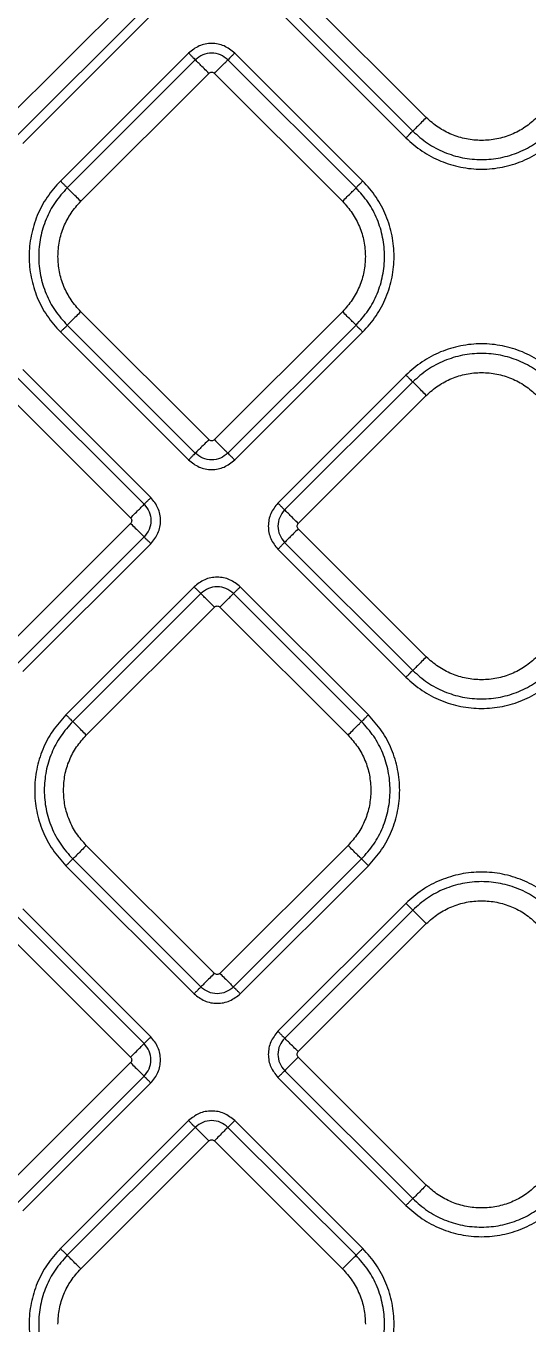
# Model space of a CAD drawing. Extents: x 939 to 1039, y 781 to 934.
# Drawn here: x 999.32 to 1001.9, y 848.15 to 854.83 of the extents above; entities that cross this region are included whole.
import ezdxf

# ---------------------------------------------------------------- set-up
doc = ezdxf.new("R2010")
doc.units = 0
doc.header["$MEASUREMENT"] = 0
doc.layers.add('1', color=4, linetype='Continuous')

# ---------------------------------------------------------------- blocks, each defined once
blk = doc.blocks.new('Envoy')
at = {"layer": '1', "color": 3, "linetype": 'Continuous', "lineweight": 25}
for p, q in [((61.2, 55.8131), (60.5412, 55.1542)), ((62.7211, 55.1827), (62.0623, 55.8416)), ((60.6109, 55.0845), (61.2698, 55.7433)), ((61.9577, 55.737), (62.6165, 55.0782)), ((61.9926, 55.7718), (62.6514, 55.113)), ((60.6458, 55.0496), (61.3046, 55.7085)), ((61.4982, 55.5149), (60.8394, 54.8561)), ((61.533, 55.4801), (60.8742, 54.8212)), ((62.3596, 54.8212), (61.7008, 55.4801)), ((62.3945, 54.8561), (61.7357, 55.5149)), ((60.9439, 54.7515), (61.6028, 55.4103)), ((61.631, 55.4103), (62.2899, 54.7515)), ((61.6028, 53.5245), (60.9439, 54.1834)), ((62.2899, 54.1834), (61.631, 53.5245)), ((60.8394, 54.0788), (61.4982, 53.42)), ((60.8742, 54.1136), (61.533, 53.4548)), ((61.7008, 53.4548), (62.3596, 54.1136)), ((61.7357, 53.42), (62.3945, 54.0788)), ((61.3046, 53.2265), (60.6458, 53.8853)), ((61.2698, 53.1916), (60.611, 53.8504)), ((62.6165, 53.8568), (61.9577, 53.1979)), ((62.6514, 53.8219), (61.9925, 53.1631)), ((60.5412, 53.7807), (61.2001, 53.1218)), ((62.0622, 53.0933), (62.7211, 53.7522)), ((61.2001, 53.0936), (60.5412, 52.4347)), ((62.7211, 52.4062), (62.0622, 53.0651)), ((60.611, 52.365), (61.2698, 53.0238)), ((61.9925, 52.9953), (62.6514, 52.3365)), ((60.6458, 52.3302), (61.3046, 52.989)), ((61.9577, 52.9605), (62.6165, 52.3016)), ((61.5267, 52.7669), (60.8679, 52.1081)), ((61.5616, 52.7321), (60.9027, 52.0733)), ((62.3881, 52.0733), (61.7293, 52.7321)), ((62.423, 52.1081), (61.7642, 52.7669)), ((60.9724, 52.0035), (61.6313, 52.6624)), ((61.6596, 52.6624), (62.3184, 52.0035)), ((61.6313, 50.7766), (60.9724, 51.4354)), ((62.3184, 51.4354), (61.6596, 50.7766)), ((60.8679, 51.3308), (61.5267, 50.672)), ((60.9027, 51.3657), (61.5616, 50.7068)), ((61.7293, 50.7068), (62.3881, 51.3657)), ((61.7642, 50.672), (62.423, 51.3308)), ((62.6165, 51.1373), (61.9577, 50.4785)), ((61.2698, 50.4151), (60.6109, 51.0739)), ((61.3046, 50.4499), (60.6458, 51.1088)), ((62.6514, 51.1024), (61.9926, 50.4436)), ((60.5412, 51.0042), (61.2, 50.3453)), ((62.0623, 50.3738), (62.7211, 51.0327)), ((62.7211, 49.6867), (62.0623, 50.3456)), ((61.2, 50.3171), (60.5412, 49.6582)), ((61.9926, 50.2758), (62.6514, 49.617)), ((60.6109, 49.5885), (61.2698, 50.2473)), ((60.6458, 49.5536), (61.3046, 50.2125)), ((61.9577, 50.241), (62.6165, 49.5822)), ((61.4982, 50.0189), (60.8394, 49.3601)), ((62.3945, 49.3601), (61.7357, 50.0189)), ((61.533, 49.9841), (60.8742, 49.3252)), ((62.3596, 49.3252), (61.7008, 49.9841)), ((60.9439, 49.2555), (61.6028, 49.9143)), ((61.631, 49.9143), (62.2899, 49.2555))]:
    blk.add_line(p, q, dxfattribs=at)
for points, knots in [([(61.6039, 60.1101), (61.7981, 60.0167), (62.1926, 59.8271), (62.773, 59.5035), (63.3487, 59.1494), (63.9133, 58.7656), (64.4647, 58.3551), (65.0015, 57.9194), (65.5216, 57.4605), (66.0235, 56.9803), (66.5055, 56.4804), (66.9663, 55.9622), (67.4045, 55.4269), (67.818, 54.8761), (68.2049, 54.312), (68.562, 53.7369), (68.8884, 53.1576), (69.0799, 52.7639), (69.1743, 52.5699)], [0, 0, 0, 0, 0.059957, 0.121714, 0.184187, 0.2468, 0.309854, 0.373129, 0.436451, 0.499844, 0.56322, 0.626514, 0.689771, 0.752933, 0.815787, 0.878246, 0.940012, 1, 1, 1, 1]), ([(68.8088, 52.4027), (68.6923, 52.6308), (68.4598, 53.086), (68.0646, 53.7419), (67.6411, 54.3763), (67.1886, 54.9876), (66.7104, 55.5764), (66.2082, 56.1427), (65.683, 56.6865), (65.1354, 57.2075), (64.5655, 57.7054), (63.973, 58.1789), (63.3579, 58.6266), (62.7196, 59.0449), (62.0597, 59.4343), (61.6018, 59.6624), (61.3725, 59.7766)], [0, 0, 0, 0, 0.07209, 0.143908, 0.21549, 0.286848, 0.358015, 0.42903, 0.499943, 0.570843, 0.641838, 0.713004, 0.784379, 0.855993, 0.927857, 1, 1, 1, 1]), ([(61.7357, 55.5149), (61.7183, 55.5286), (61.6836, 55.5561), (61.6169, 55.5681), (61.5503, 55.5561), (61.5155, 55.5286), (61.4982, 55.5149)], [0, 0, 0, 0, 0.250067, 0.499985, 0.74993, 1, 1, 1, 1]), ([(61.4982, 55.5149), (61.5023, 55.5108), (61.5106, 55.5025), (61.5214, 55.4917), (61.5297, 55.4834), (61.5319, 55.4812), (61.533, 55.4801)], [0, 0, 0, 0, 0.250014, 0.499999, 0.750001, 1, 1, 1, 1]), ([(61.7008, 55.4801), (61.6885, 55.4897), (61.664, 55.5091), (61.6169, 55.5177), (61.5699, 55.5091), (61.5453, 55.4897), (61.533, 55.4801)], [0, 0, 0, 0, 0.249862, 0.499986, 0.750122, 1, 1, 1, 1]), ([(61.6028, 55.4103), (61.5945, 55.4186), (61.5779, 55.4352), (61.5563, 55.4568), (61.5397, 55.4734), (61.5353, 55.4778), (61.533, 55.4801)], [0, 0, 0, 0, 0.249999, 0.499998, 0.749989, 1, 1, 1, 1]), ([(61.631, 55.4103), (61.6393, 55.4186), (61.6559, 55.4352), (61.6775, 55.4568), (61.6941, 55.4734), (61.6986, 55.4778), (61.7008, 55.4801)], [0, 0, 0, 0, 0.249999, 0.499997, 0.749991, 1, 1, 1, 1]), ([(61.7357, 55.5149), (61.7315, 55.5108), (61.7232, 55.5025), (61.7124, 55.4917), (61.7041, 55.4834), (61.7019, 55.4812), (61.7008, 55.4801)], [0, 0, 0, 0, 0.250003, 0.5, 0.749996, 1, 1, 1, 1]), ([(61.6028, 55.4103), (61.6048, 55.412), (61.609, 55.4152), (61.6169, 55.4167), (61.6248, 55.4152), (61.629, 55.412), (61.631, 55.4103)], [0, 0, 0, 0, 0.250234, 0.500018, 0.749766, 1, 1, 1, 1]), ([(62.7211, 55.1827), (62.7128, 55.1745), (62.6963, 55.1579), (62.6746, 55.1362), (62.658, 55.1196), (62.6536, 55.1152), (62.6514, 55.113)], [0, 0, 0, 0, 0.250005, 0.499994, 0.749991, 1, 1, 1, 1]), ([(63.2892, 55.1827), (63.2696, 55.1652), (63.2303, 55.1301), (63.1598, 55.0934), (63.0841, 55.0702), (63.0052, 55.0625), (62.9263, 55.0702), (62.8506, 55.0934), (62.7801, 55.1301), (62.7408, 55.1652), (62.7211, 55.1827)], [0, 0, 0, 0, 0.125, 0.249999, 0.375, 0.500001, 0.625, 0.750001, 0.875, 1, 1, 1, 1]), ([(62.6165, 55.0782), (62.6207, 55.0823), (62.6289, 55.0906), (62.6398, 55.1014), (62.6481, 55.1097), (62.6503, 55.1119), (62.6514, 55.113)], [0, 0, 0, 0, 0.250009, 0.499999, 0.749998, 1, 1, 1, 1]), ([(62.6165, 55.0782), (62.6434, 55.0542), (62.6972, 55.0062), (62.7937, 54.9559), (62.8972, 54.9242), (63.0052, 54.9136), (63.1131, 54.9242), (63.2167, 54.9559), (63.3132, 55.0062), (63.3669, 55.0542), (63.3938, 55.0782)], [0, 0, 0, 0, 0.125, 0.249999, 0.375, 0.499999, 0.625, 0.749999, 0.875, 1, 1, 1, 1]), ([(62.6514, 55.113), (62.6759, 55.0912), (62.7248, 55.0475), (62.8126, 55.0017), (62.9069, 54.9729), (63.0052, 54.9633), (63.1035, 54.9729), (63.1977, 55.0017), (63.2856, 55.0475), (63.3345, 55.0912), (63.359, 55.113)], [0, 0, 0, 0, 0.125, 0.25, 0.375, 0.499999, 0.625, 0.75, 0.875, 1, 1, 1, 1]), ([(60.8394, 54.8561), (60.8154, 54.8292), (60.7674, 54.7754), (60.7171, 54.6789), (60.6854, 54.5754), (60.6749, 54.4674), (60.6854, 54.3595), (60.7171, 54.2559), (60.7674, 54.1594), (60.8154, 54.1057), (60.8394, 54.0788)], [0, 0, 0, 0, 0.125, 0.25, 0.375, 0.5, 0.625, 0.75, 0.875, 1, 1, 1, 1]), ([(60.8742, 54.8212), (60.8524, 54.7968), (60.8087, 54.7478), (60.7629, 54.66), (60.7341, 54.5657), (60.7245, 54.4674), (60.7341, 54.3692), (60.7629, 54.2749), (60.8087, 54.1871), (60.8524, 54.1381), (60.8742, 54.1136)], [0, 0, 0, 0, 0.125, 0.25, 0.375001, 0.5, 0.625, 0.75, 0.875001, 1, 1, 1, 1]), ([(60.8394, 54.8561), (60.8435, 54.8519), (60.8518, 54.8437), (60.8626, 54.8328), (60.8709, 54.8245), (60.8731, 54.8223), (60.8742, 54.8212)], [0, 0, 0, 0, 0.250003, 0.5000044, 0.7500002, 1, 1, 1, 1]), ([(60.9439, 54.7515), (60.9357, 54.7598), (60.9191, 54.7763), (60.8974, 54.798), (60.8808, 54.8146), (60.8764, 54.819), (60.8742, 54.8212)], [0, 0, 0, 0, 0.249998, 0.499996, 0.74999, 1, 1, 1, 1]), ([(62.2899, 54.7515), (62.2982, 54.7598), (62.3147, 54.7763), (62.3364, 54.798), (62.353, 54.8146), (62.3574, 54.819), (62.3596, 54.8212)], [0, 0, 0, 0, 0.2500038, 0.5000006, 0.7499903, 1, 1, 1, 1]), ([(62.3945, 54.8561), (62.3903, 54.8519), (62.3821, 54.8437), (62.3712, 54.8328), (62.3629, 54.8245), (62.3607, 54.8223), (62.3596, 54.8212)], [0, 0, 0, 0, 0.2500037, 0.4999954, 0.7499995, 1, 1, 1, 1]), ([(62.3596, 54.1136), (62.3814, 54.1381), (62.4251, 54.1871), (62.4709, 54.2749), (62.4997, 54.3692), (62.5094, 54.4674), (62.4997, 54.5657), (62.4709, 54.66), (62.4251, 54.7478), (62.3814, 54.7968), (62.3596, 54.8212)], [0, 0, 0, 0, 0.124999, 0.249999, 0.375, 0.5, 0.625, 0.75, 0.875, 1, 1, 1, 1]), ([(62.3945, 54.0788), (62.4185, 54.1057), (62.4664, 54.1594), (62.5167, 54.2559), (62.5484, 54.3595), (62.559, 54.4674), (62.5484, 54.5754), (62.5167, 54.6789), (62.4664, 54.7754), (62.4185, 54.8292), (62.3945, 54.8561)], [0, 0, 0, 0, 0.125, 0.25, 0.375, 0.5, 0.625, 0.75, 0.875, 1, 1, 1, 1]), ([(60.8263, 54.4674), (60.8278, 54.4937), (60.8307, 54.5463), (60.8548, 54.622), (60.8913, 54.6926), (60.9264, 54.7319), (60.9439, 54.7515)], [0, 0, 0, 0, 0.25, 0.499999, 0.749999, 1, 1, 1, 1]), ([(62.2899, 54.7515), (62.3074, 54.7319), (62.3425, 54.6926), (62.379, 54.622), (62.4031, 54.5463), (62.4061, 54.4937), (62.4075, 54.4674)], [0, 0, 0, 0, 0.250001, 0.500001, 0.750001, 1, 1, 1, 1]), ([(60.9439, 54.1834), (60.9264, 54.203), (60.8913, 54.2423), (60.8548, 54.3128), (60.8307, 54.3885), (60.8278, 54.4411), (60.8263, 54.4674)], [0, 0, 0, 0, 0.250001, 0.500001, 0.75, 1, 1, 1, 1]), ([(62.4075, 54.4674), (62.4061, 54.4411), (62.4031, 54.3885), (62.379, 54.3128), (62.3425, 54.2423), (62.3074, 54.203), (62.2899, 54.1834)], [0, 0, 0, 0, 0.249999, 0.499999, 0.749999, 1, 1, 1, 1]), ([(60.9439, 54.1834), (60.9357, 54.1751), (60.9191, 54.1585), (60.8974, 54.1369), (60.8808, 54.1203), (60.8764, 54.1159), (60.8742, 54.1136)], [0, 0, 0, 0, 0.249999, 0.499996, 0.749991, 1, 1, 1, 1]), ([(62.3596, 54.1136), (62.3574, 54.1159), (62.353, 54.1203), (62.3364, 54.1369), (62.3147, 54.1585), (62.2982, 54.1751), (62.2899, 54.1834)], [0, 0, 0, 0, 0.250009, 0.499999, 0.749996, 1, 1, 1, 1]), ([(60.8394, 54.0788), (60.8435, 54.0829), (60.8518, 54.0912), (60.8626, 54.102), (60.8709, 54.1103), (60.8731, 54.1125), (60.8742, 54.1136)], [0, 0, 0, 0, 0.250002, 0.500003, 0.749999, 1, 1, 1, 1]), ([(62.3596, 54.1136), (62.3607, 54.1125), (62.3629, 54.1103), (62.3712, 54.102), (62.3821, 54.0912), (62.3903, 54.0829), (62.3945, 54.0788)], [0, 0, 0, 0, 0.250002, 0.5000056, 0.7499968, 1, 1, 1, 1]), ([(63.3938, 53.8568), (63.3669, 53.8807), (63.3131, 53.9287), (63.2167, 53.979), (63.1131, 54.0107), (63.0051, 54.0213), (62.8972, 54.0107), (62.7936, 53.979), (62.6971, 53.9287), (62.6434, 53.8807), (62.6165, 53.8568)], [0, 0, 0, 0, 0.125, 0.249999, 0.375, 0.499999, 0.625, 0.75, 0.874999, 1, 1, 1, 1]), ([(63.3589, 53.8219), (63.3345, 53.8437), (63.2855, 53.8874), (63.1977, 53.9332), (63.1034, 53.962), (63.0051, 53.9716), (62.9069, 53.962), (62.8126, 53.9332), (62.7248, 53.8874), (62.6758, 53.8437), (62.6514, 53.8219)], [0, 0, 0, 0, 0.125001, 0.25, 0.375, 0.5, 0.625, 0.75, 0.874999, 1, 1, 1, 1]), ([(62.7211, 53.7522), (62.7407, 53.7697), (62.78, 53.8048), (62.8506, 53.8415), (62.9262, 53.8647), (63.0051, 53.8724), (63.0841, 53.8647), (63.1597, 53.8415), (63.2303, 53.8048), (63.2696, 53.7697), (63.2892, 53.7522)], [0, 0, 0, 0, 0.125001, 0.250001, 0.374999, 0.5, 0.624999, 0.749999, 0.874999, 1, 1, 1, 1]), ([(62.6165, 53.8568), (62.6206, 53.8526), (62.6289, 53.8443), (62.6397, 53.8335), (62.648, 53.8252), (62.6503, 53.823), (62.6514, 53.8219)], [0, 0, 0, 0, 0.250017, 0.500005, 0.750001, 1, 1, 1, 1]), ([(62.7211, 53.7522), (62.7128, 53.7604), (62.6963, 53.777), (62.6746, 53.7987), (62.658, 53.8153), (62.6536, 53.8197), (62.6514, 53.8219)], [0, 0, 0, 0, 0.2499966, 0.4999948, 0.7499918, 1, 1, 1, 1]), ([(61.6028, 53.5245), (61.5945, 53.5163), (61.5779, 53.4997), (61.5563, 53.478), (61.5397, 53.4615), (61.5353, 53.457), (61.533, 53.4548)], [0, 0, 0, 0, 0.249999, 0.499998, 0.749989, 1, 1, 1, 1]), ([(61.631, 53.5245), (61.629, 53.5229), (61.6248, 53.5196), (61.6169, 53.5182), (61.609, 53.5196), (61.6048, 53.5229), (61.6028, 53.5245)], [0, 0, 0, 0, 0.250234, 0.499982, 0.749766, 1, 1, 1, 1]), ([(61.631, 53.5245), (61.6393, 53.5163), (61.6559, 53.4997), (61.6775, 53.478), (61.6941, 53.4615), (61.6986, 53.457), (61.7008, 53.4548)], [0, 0, 0, 0, 0.249999, 0.499997, 0.749991, 1, 1, 1, 1]), ([(61.533, 53.4548), (61.5319, 53.4537), (61.5297, 53.4515), (61.5214, 53.4432), (61.5106, 53.4324), (61.5023, 53.4241), (61.4982, 53.42)], [0, 0, 0, 0, 0.249998, 0.500003, 0.749987, 1, 1, 1, 1]), ([(61.4982, 53.42), (61.5155, 53.4062), (61.5503, 53.3788), (61.6169, 53.3668), (61.6836, 53.3788), (61.7183, 53.4062), (61.7357, 53.42)], [0, 0, 0, 0, 0.2500708, 0.5000154, 0.7499342, 1, 1, 1, 1]), ([(61.7008, 53.4548), (61.6885, 53.4451), (61.664, 53.4258), (61.6169, 53.4172), (61.5699, 53.4258), (61.5453, 53.4451), (61.533, 53.4548)], [0, 0, 0, 0, 0.249861, 0.499985, 0.750122, 1, 1, 1, 1]), ([(61.7357, 53.42), (61.7315, 53.4241), (61.7232, 53.4324), (61.7124, 53.4432), (61.7041, 53.4515), (61.7019, 53.4537), (61.7008, 53.4548)], [0, 0, 0, 0, 0.249998, 0.499995, 0.749995, 1, 1, 1, 1]), ([(61.3046, 53.2265), (61.3005, 53.2223), (61.2922, 53.214), (61.2814, 53.2032), (61.2731, 53.1949), (61.2709, 53.1927), (61.2698, 53.1916)], [0, 0, 0, 0, 0.250002, 0.499998, 0.750001, 1, 1, 1, 1]), ([(61.3046, 52.989), (61.3184, 53.0063), (61.3458, 53.0411), (61.3579, 53.1077), (61.3458, 53.1744), (61.3184, 53.2091), (61.3046, 53.2265)], [0, 0, 0, 0, 0.2500713, 0.5000169, 0.7499349, 1, 1, 1, 1]), ([(61.9577, 53.1979), (61.944, 53.1806), (61.9165, 53.1458), (61.9045, 53.0792), (61.9165, 53.0126), (61.944, 52.9778), (61.9577, 52.9605)], [0, 0, 0, 0, 0.250067, 0.499983, 0.749931, 1, 1, 1, 1]), ([(61.9577, 53.1979), (61.9618, 53.1938), (61.9701, 53.1855), (61.9809, 53.1747), (61.9892, 53.1664), (61.9914, 53.1642), (61.9925, 53.1631)], [0, 0, 0, 0, 0.250008, 0.499997, 0.750003, 1, 1, 1, 1]), ([(61.2001, 53.1218), (61.2084, 53.1301), (61.2249, 53.1467), (61.2466, 53.1683), (61.2632, 53.1849), (61.2676, 53.1894), (61.2698, 53.1916)], [0, 0, 0, 0, 0.249999, 0.499996, 0.749991, 1, 1, 1, 1]), ([(61.2698, 53.1916), (61.2795, 53.1793), (61.2988, 53.1548), (61.3074, 53.1077), (61.2988, 53.0607), (61.2795, 53.0361), (61.2698, 53.0238)], [0, 0, 0, 0, 0.24986, 0.499984, 0.750124, 1, 1, 1, 1]), ([(61.9925, 53.1631), (61.9829, 53.1508), (61.9635, 53.1263), (61.9549, 53.0792), (61.9635, 53.0321), (61.9829, 53.0076), (61.9925, 52.9953)], [0, 0, 0, 0, 0.24986, 0.499987, 0.750127, 1, 1, 1, 1]), ([(62.0622, 53.0933), (62.054, 53.1016), (62.0374, 53.1182), (62.0158, 53.1398), (61.9992, 53.1564), (61.9947, 53.1608), (61.9925, 53.1631)], [0, 0, 0, 0, 0.250002, 0.499995, 0.749989, 1, 1, 1, 1]), ([(61.2001, 53.1218), (61.2017, 53.1198), (61.205, 53.1156), (61.2064, 53.1077), (61.205, 53.0998), (61.2017, 53.0956), (61.2001, 53.0936)], [0, 0, 0, 0, 0.250225, 0.499992, 0.74976, 1, 1, 1, 1]), ([(61.2001, 53.0936), (61.2084, 53.0853), (61.2249, 53.0687), (61.2466, 53.0471), (61.2632, 53.0305), (61.2676, 53.0261), (61.2698, 53.0238)], [0, 0, 0, 0, 0.249996, 0.499994, 0.74999, 1, 1, 1, 1]), ([(62.0622, 53.0651), (62.054, 53.0568), (62.0374, 53.0402), (62.0158, 53.0186), (61.9992, 53.002), (61.9947, 52.9975), (61.9925, 52.9953)], [0, 0, 0, 0, 0.250004, 0.499997, 0.749991, 1, 1, 1, 1]), ([(62.0622, 53.0651), (62.0606, 53.0671), (62.0574, 53.0713), (62.0559, 53.0792), (62.0574, 53.0871), (62.0606, 53.0913), (62.0622, 53.0933)], [0, 0, 0, 0, 0.250225, 0.499992, 0.74976, 1, 1, 1, 1]), ([(61.2698, 53.0238), (61.2709, 53.0227), (61.2731, 53.0205), (61.2814, 53.0122), (61.2922, 53.0014), (61.3005, 52.9931), (61.3046, 52.989)], [0, 0, 0, 0, 0.249997, 0.500003, 0.749992, 1, 1, 1, 1]), ([(61.9577, 52.9605), (61.9618, 52.9646), (61.9701, 52.9729), (61.9809, 52.9837), (61.9892, 52.992), (61.9914, 52.9942), (61.9925, 52.9953)], [0, 0, 0, 0, 0.250002, 0.499998, 0.750001, 1, 1, 1, 1]), ([(61.7642, 52.7669), (61.7468, 52.7807), (61.7121, 52.8081), (61.6454, 52.8201), (61.5788, 52.8081), (61.544, 52.7807), (61.5267, 52.7669)], [0, 0, 0, 0, 0.25007, 0.499984, 0.749928, 1, 1, 1, 1]), ([(61.5267, 52.7669), (61.5308, 52.7628), (61.5391, 52.7545), (61.5499, 52.7437), (61.5582, 52.7354), (61.5604, 52.7332), (61.5616, 52.7321)], [0, 0, 0, 0, 0.249998, 0.499996, 0.749997, 1, 1, 1, 1]), ([(61.7293, 52.7321), (61.717, 52.7418), (61.6925, 52.7611), (61.6454, 52.7697), (61.5984, 52.7611), (61.5738, 52.7418), (61.5616, 52.7321)], [0, 0, 0, 0, 0.24986, 0.499982, 0.750123, 1, 1, 1, 1]), ([(61.6313, 52.6624), (61.623, 52.6706), (61.6064, 52.6872), (61.5848, 52.7089), (61.5682, 52.7255), (61.5638, 52.7299), (61.5616, 52.7321)], [0, 0, 0, 0, 0.249999, 0.499996, 0.749991, 1, 1, 1, 1]), ([(61.6596, 52.6624), (61.6678, 52.6706), (61.6844, 52.6872), (61.706, 52.7089), (61.7226, 52.7255), (61.7271, 52.7299), (61.7293, 52.7321)], [0, 0, 0, 0, 0.25, 0.499998, 0.74999, 1, 1, 1, 1]), ([(61.7642, 52.7669), (61.76, 52.7628), (61.7517, 52.7545), (61.7409, 52.7437), (61.7326, 52.7354), (61.7304, 52.7332), (61.7293, 52.7321)], [0, 0, 0, 0, 0.250007, 0.500002, 0.75, 1, 1, 1, 1]), ([(61.6313, 52.6624), (61.6334, 52.664), (61.6375, 52.6673), (61.6454, 52.6687), (61.6533, 52.6673), (61.6575, 52.664), (61.6596, 52.6624)], [0, 0, 0, 0, 0.250234, 0.499982, 0.749766, 1, 1, 1, 1]), ([(62.7211, 52.4062), (62.7128, 52.3979), (62.6963, 52.3814), (62.6746, 52.3597), (62.658, 52.3431), (62.6536, 52.3387), (62.6514, 52.3365)], [0, 0, 0, 0, 0.249999, 0.499997, 0.749992, 1, 1, 1, 1]), ([(63.2892, 52.4062), (63.2696, 52.3887), (63.2303, 52.3536), (63.1597, 52.3169), (63.0841, 52.2937), (63.0051, 52.286), (62.9262, 52.2937), (62.8506, 52.3169), (62.78, 52.3536), (62.7407, 52.3887), (62.7211, 52.4062)], [0, 0, 0, 0, 0.125001, 0.25, 0.375001, 0.5, 0.625001, 0.75, 0.874999, 1, 1, 1, 1]), ([(62.6165, 52.3016), (62.6206, 52.3058), (62.6289, 52.3141), (62.6397, 52.3249), (62.648, 52.3332), (62.6503, 52.3354), (62.6514, 52.3365)], [0, 0, 0, 0, 0.250012, 0.5, 0.750001, 1, 1, 1, 1]), ([(62.6514, 52.3365), (62.6758, 52.3147), (62.7248, 52.271), (62.8126, 52.2252), (62.9069, 52.1964), (63.0051, 52.1868), (63.1034, 52.1964), (63.1977, 52.2252), (63.2855, 52.271), (63.3345, 52.3147), (63.3589, 52.3365)], [0, 0, 0, 0, 0.125, 0.250001, 0.375, 0.5, 0.625, 0.749999, 0.875, 1, 1, 1, 1]), ([(62.6165, 52.3016), (62.6434, 52.2776), (62.6971, 52.2297), (62.7936, 52.1794), (62.8972, 52.1477), (63.0051, 52.1371), (63.1131, 52.1477), (63.2167, 52.1794), (63.3131, 52.2297), (63.3669, 52.2776), (63.3938, 52.3016)], [0, 0, 0, 0, 0.125001, 0.250001, 0.375, 0.500001, 0.625, 0.750001, 0.875, 1, 1, 1, 1]), ([(60.8679, 52.1081), (60.8439, 52.0812), (60.7959, 52.0275), (60.7456, 51.931), (60.7139, 51.8274), (60.7034, 51.7195), (60.7139, 51.6115), (60.7456, 51.508), (60.7959, 51.4115), (60.8439, 51.3577), (60.8679, 51.3308)], [0, 0, 0, 0, 0.125, 0.25, 0.375, 0.5, 0.625, 0.75, 0.875, 1, 1, 1, 1]), ([(60.9027, 52.0733), (60.8809, 52.0488), (60.8372, 51.9998), (60.7914, 51.912), (60.7626, 51.8177), (60.753, 51.7195), (60.7626, 51.6212), (60.7914, 51.5269), (60.8372, 51.4391), (60.8809, 51.3902), (60.9027, 51.3657)], [0, 0, 0, 0, 0.124999, 0.249999, 0.375, 0.5, 0.625, 0.75, 0.875, 1, 1, 1, 1]), ([(60.8679, 52.1081), (60.872, 52.104), (60.8803, 52.0957), (60.8911, 52.0849), (60.8994, 52.0766), (60.9016, 52.0744), (60.9027, 52.0733)], [0, 0, 0, 0, 0.250003, 0.499994, 0.749998, 1, 1, 1, 1]), ([(60.9724, 52.0035), (60.9642, 52.0118), (60.9476, 52.0284), (60.926, 52.05), (60.9094, 52.0666), (60.9049, 52.071), (60.9027, 52.0733)], [0, 0, 0, 0, 0.25, 0.499998, 0.74999, 1, 1, 1, 1]), ([(62.3184, 52.0035), (62.3267, 52.0118), (62.3432, 52.0284), (62.3649, 52.05), (62.3815, 52.0666), (62.3859, 52.071), (62.3881, 52.0733)], [0, 0, 0, 0, 0.249999, 0.499996, 0.749991, 1, 1, 1, 1]), ([(62.423, 52.1081), (62.4188, 52.104), (62.4106, 52.0957), (62.3997, 52.0849), (62.3914, 52.0766), (62.3892, 52.0744), (62.3881, 52.0733)], [0, 0, 0, 0, 0.250002, 0.500003, 0.749999, 1, 1, 1, 1]), ([(62.3881, 51.3657), (62.41, 51.3902), (62.4536, 51.4391), (62.4994, 51.5269), (62.5283, 51.6212), (62.5379, 51.7195), (62.5283, 51.8177), (62.4994, 51.912), (62.4536, 51.9998), (62.41, 52.0488), (62.3881, 52.0733)], [0, 0, 0, 0, 0.125, 0.25, 0.375001, 0.5, 0.625, 0.75, 0.875001, 1, 1, 1, 1]), ([(62.423, 51.3308), (62.447, 51.3577), (62.4949, 51.4115), (62.5452, 51.508), (62.5769, 51.6115), (62.5875, 51.7195), (62.5769, 51.8274), (62.5452, 51.931), (62.4949, 52.0275), (62.447, 52.0812), (62.423, 52.1081)], [0, 0, 0, 0, 0.125, 0.25, 0.375, 0.5, 0.625, 0.75, 0.875, 1, 1, 1, 1]), ([(60.8548, 51.7195), (60.8563, 51.7458), (60.8592, 51.7984), (60.8833, 51.8741), (60.9198, 51.9446), (60.9549, 51.9839), (60.9724, 52.0035)], [0, 0, 0, 0, 0.25, 0.5, 0.750001, 1, 1, 1, 1]), ([(62.3184, 52.0035), (62.3359, 51.9839), (62.371, 51.9446), (62.4076, 51.8741), (62.4316, 51.7984), (62.4346, 51.7458), (62.4361, 51.7195)], [0, 0, 0, 0, 0.249999, 0.5, 0.75, 1, 1, 1, 1]), ([(60.9724, 51.4354), (60.9549, 51.4551), (60.9198, 51.4943), (60.8833, 51.5649), (60.8592, 51.6406), (60.8563, 51.6932), (60.8548, 51.7195)], [0, 0, 0, 0, 0.249999, 0.5, 0.75, 1, 1, 1, 1]), ([(62.4361, 51.7195), (62.4346, 51.6932), (62.4316, 51.6406), (62.4076, 51.5649), (62.371, 51.4943), (62.3359, 51.4551), (62.3184, 51.4354)], [0, 0, 0, 0, 0.25, 0.5, 0.750001, 1, 1, 1, 1]), ([(60.9724, 51.4354), (60.9642, 51.4271), (60.9476, 51.4106), (60.926, 51.3889), (60.9094, 51.3723), (60.9049, 51.3679), (60.9027, 51.3657)], [0, 0, 0, 0, 0.249999, 0.499998, 0.749989, 1, 1, 1, 1]), ([(62.3881, 51.3657), (62.3859, 51.3679), (62.3815, 51.3723), (62.3649, 51.3889), (62.3432, 51.4106), (62.3267, 51.4271), (62.3184, 51.4354)], [0, 0, 0, 0, 0.2500102, 0.5000043, 0.7500015, 1, 1, 1, 1]), ([(60.8679, 51.3308), (60.872, 51.335), (60.8803, 51.3432), (60.8911, 51.3541), (60.8994, 51.3624), (60.9016, 51.3646), (60.9027, 51.3657)], [0, 0, 0, 0, 0.2500037, 0.4999954, 0.7499995, 1, 1, 1, 1]), ([(62.3881, 51.3657), (62.3892, 51.3646), (62.3914, 51.3624), (62.3997, 51.3541), (62.4106, 51.3432), (62.4188, 51.335), (62.423, 51.3308)], [0, 0, 0, 0, 0.2499998, 0.4999956, 0.749997, 1, 1, 1, 1]), ([(63.3938, 51.1373), (63.3669, 51.1613), (63.3132, 51.2092), (63.2167, 51.2595), (63.1131, 51.2912), (63.0052, 51.3018), (62.8972, 51.2912), (62.7937, 51.2595), (62.6972, 51.2092), (62.6434, 51.1613), (62.6165, 51.1373)], [0, 0, 0, 0, 0.125, 0.250001, 0.375, 0.500001, 0.625, 0.750001, 0.875, 1, 1, 1, 1]), ([(63.359, 51.1024), (63.3345, 51.1242), (63.2856, 51.1679), (63.1977, 51.2137), (63.1035, 51.2425), (63.0052, 51.2522), (62.9069, 51.2425), (62.8126, 51.2137), (62.7248, 51.1679), (62.6759, 51.1242), (62.6514, 51.1024)], [0, 0, 0, 0, 0.125, 0.25, 0.375, 0.500001, 0.625, 0.75, 0.875, 1, 1, 1, 1]), ([(62.6165, 51.1373), (62.6207, 51.1331), (62.6289, 51.1249), (62.6398, 51.114), (62.6481, 51.1057), (62.6503, 51.1035), (62.6514, 51.1024)], [0, 0, 0, 0, 0.250003, 0.499994, 0.749998, 1, 1, 1, 1]), ([(62.7211, 51.0327), (62.7408, 51.0502), (62.7801, 51.0853), (62.8506, 51.122), (62.9263, 51.1452), (63.0052, 51.1529), (63.0841, 51.1452), (63.1598, 51.122), (63.2303, 51.0853), (63.2696, 51.0502), (63.2892, 51.0327)], [0, 0, 0, 0, 0.125, 0.249999, 0.375, 0.499999, 0.625, 0.750001, 0.875, 1, 1, 1, 1]), ([(62.7211, 51.0327), (62.7128, 51.041), (62.6963, 51.0575), (62.6746, 51.0792), (62.658, 51.0958), (62.6536, 51.1002), (62.6514, 51.1024)], [0, 0, 0, 0, 0.250004, 0.499997, 0.749991, 1, 1, 1, 1]), ([(61.6313, 50.7766), (61.623, 50.7683), (61.6064, 50.7517), (61.5848, 50.7301), (61.5682, 50.7135), (61.5638, 50.7091), (61.5616, 50.7068)], [0, 0, 0, 0, 0.249996, 0.499994, 0.749989, 1, 1, 1, 1]), ([(61.6596, 50.7766), (61.6575, 50.7749), (61.6533, 50.7717), (61.6454, 50.7702), (61.6375, 50.7717), (61.6334, 50.7749), (61.6313, 50.7766)], [0, 0, 0, 0, 0.2502293, 0.5000184, 0.7497707, 1, 1, 1, 1]), ([(61.6596, 50.7766), (61.6678, 50.7683), (61.6844, 50.7517), (61.706, 50.7301), (61.7226, 50.7135), (61.7271, 50.7091), (61.7293, 50.7068)], [0, 0, 0, 0, 0.249997, 0.499996, 0.749988, 1, 1, 1, 1]), ([(61.5616, 50.7068), (61.5604, 50.7057), (61.5582, 50.7035), (61.5499, 50.6952), (61.5391, 50.6844), (61.5308, 50.6761), (61.5267, 50.672)], [0, 0, 0, 0, 0.2500002, 0.5000001, 0.7499967, 1, 1, 1, 1]), ([(61.5267, 50.672), (61.544, 50.6583), (61.5788, 50.6308), (61.6454, 50.6188), (61.7121, 50.6308), (61.7468, 50.6583), (61.7642, 50.672)], [0, 0, 0, 0, 0.250071, 0.500016, 0.749931, 1, 1, 1, 1]), ([(61.7293, 50.7068), (61.717, 50.6972), (61.6925, 50.6778), (61.6454, 50.6692), (61.5984, 50.6778), (61.5738, 50.6972), (61.5616, 50.7068)], [0, 0, 0, 0, 0.249859, 0.499982, 0.750123, 1, 1, 1, 1]), ([(61.7642, 50.672), (61.76, 50.6761), (61.7517, 50.6844), (61.7409, 50.6952), (61.7326, 50.7035), (61.7304, 50.7057), (61.7293, 50.7068)], [0, 0, 0, 0, 0.250012, 0.500006, 0.750003, 1, 1, 1, 1]), ([(61.9577, 50.4785), (61.944, 50.4611), (61.9166, 50.4264), (61.9045, 50.3597), (61.9165, 50.2931), (61.944, 50.2583), (61.9577, 50.241)], [0, 0, 0, 0, 0.250068, 0.499983, 0.749928, 1, 1, 1, 1]), ([(61.9577, 50.4785), (61.9619, 50.4743), (61.9701, 50.466), (61.9809, 50.4552), (61.9892, 50.4469), (61.9915, 50.4447), (61.9926, 50.4436)], [0, 0, 0, 0, 0.249997, 0.500001, 0.749998, 1, 1, 1, 1]), ([(61.2, 50.3453), (61.2083, 50.3536), (61.2249, 50.3702), (61.2465, 50.3918), (61.2631, 50.4084), (61.2676, 50.4128), (61.2698, 50.4151)], [0, 0, 0, 0, 0.249999, 0.499996, 0.749989, 1, 1, 1, 1]), ([(61.3046, 50.4499), (61.3005, 50.4458), (61.2922, 50.4375), (61.2814, 50.4267), (61.2731, 50.4184), (61.2709, 50.4162), (61.2698, 50.4151)], [0, 0, 0, 0, 0.2500086, 0.500002, 0.7499974, 1, 1, 1, 1]), ([(61.2698, 50.2473), (61.2794, 50.2596), (61.2988, 50.2841), (61.3074, 50.3312), (61.2988, 50.3783), (61.2794, 50.4028), (61.2698, 50.4151)], [0, 0, 0, 0, 0.249863, 0.499987, 0.750122, 1, 1, 1, 1]), ([(61.3046, 50.2125), (61.3183, 50.2298), (61.3458, 50.2646), (61.3578, 50.3312), (61.3458, 50.3978), (61.3183, 50.4326), (61.3046, 50.4499)], [0, 0, 0, 0, 0.250068, 0.499983, 0.74993, 1, 1, 1, 1]), ([(61.9926, 50.4436), (61.9829, 50.4313), (61.9635, 50.4068), (61.955, 50.3597), (61.9635, 50.3127), (61.9829, 50.2881), (61.9926, 50.2758)], [0, 0, 0, 0, 0.249863, 0.499987, 0.750122, 1, 1, 1, 1]), ([(62.0623, 50.3738), (62.054, 50.3821), (62.0374, 50.3987), (62.0158, 50.4203), (61.9992, 50.4369), (61.9948, 50.4414), (61.9926, 50.4436)], [0, 0, 0, 0, 0.2499978, 0.4999958, 0.7499915, 1, 1, 1, 1]), ([(61.2, 50.3453), (61.2017, 50.3433), (61.2049, 50.3391), (61.2064, 50.3312), (61.2049, 50.3233), (61.2017, 50.3191), (61.2, 50.3171)], [0, 0, 0, 0, 0.250226, 0.499999, 0.749781, 1, 1, 1, 1]), ([(62.0623, 50.3456), (62.054, 50.3373), (62.0374, 50.3207), (62.0158, 50.2991), (61.9992, 50.2825), (61.9948, 50.2781), (61.9926, 50.2758)], [0, 0, 0, 0, 0.249998, 0.499996, 0.749991, 1, 1, 1, 1]), ([(62.0623, 50.3456), (62.0606, 50.3476), (62.0574, 50.3518), (62.0559, 50.3597), (62.0574, 50.3676), (62.0606, 50.3718), (62.0623, 50.3738)], [0, 0, 0, 0, 0.2502324, 0.5, 0.7497676, 1, 1, 1, 1]), ([(61.2, 50.3171), (61.2083, 50.3088), (61.2249, 50.2922), (61.2465, 50.2706), (61.2631, 50.254), (61.2676, 50.2495), (61.2698, 50.2473)], [0, 0, 0, 0, 0.25, 0.499997, 0.749989, 1, 1, 1, 1]), ([(61.9577, 50.241), (61.9619, 50.2451), (61.9701, 50.2534), (61.9809, 50.2642), (61.9892, 50.2725), (61.9915, 50.2747), (61.9926, 50.2758)], [0, 0, 0, 0, 0.249997, 0.500001, 0.749997, 1, 1, 1, 1]), ([(61.3046, 50.2125), (61.3005, 50.2166), (61.2922, 50.2249), (61.2814, 50.2357), (61.2731, 50.244), (61.2709, 50.2462), (61.2698, 50.2473)], [0, 0, 0, 0, 0.2500083, 0.5000015, 0.7499987, 1, 1, 1, 1]), ([(61.7357, 50.0189), (61.7183, 50.0326), (61.6836, 50.0601), (61.6169, 50.0721), (61.5503, 50.0601), (61.5155, 50.0326), (61.4982, 50.0189)], [0, 0, 0, 0, 0.250065, 0.499984, 0.749929, 1, 1, 1, 1]), ([(61.4982, 50.0189), (61.5023, 50.0148), (61.5106, 50.0065), (61.5214, 49.9957), (61.5297, 49.9874), (61.5319, 49.9852), (61.533, 49.9841)], [0, 0, 0, 0, 0.25001, 0.499997, 0.750002, 1, 1, 1, 1]), ([(61.7008, 49.9841), (61.6885, 49.9937), (61.664, 50.0131), (61.6169, 50.0217), (61.5699, 50.0131), (61.5453, 49.9937), (61.533, 49.9841)], [0, 0, 0, 0, 0.249861, 0.499985, 0.750122, 1, 1, 1, 1]), ([(61.7008, 49.9841), (61.7019, 49.9852), (61.7041, 49.9874), (61.7124, 49.9957), (61.7232, 50.0065), (61.7315, 50.0148), (61.7357, 50.0189)], [0, 0, 0, 0, 0.2500033, 0.5000023, 0.7500005, 1, 1, 1, 1]), ([(61.6028, 49.9143), (61.5945, 49.9226), (61.5779, 49.9392), (61.5563, 49.9608), (61.5397, 49.9774), (61.5353, 49.9818), (61.533, 49.9841)], [0, 0, 0, 0, 0.249998, 0.499997, 0.749989, 1, 1, 1, 1]), ([(61.7008, 49.9841), (61.6986, 49.9818), (61.6941, 49.9774), (61.6775, 49.9608), (61.6559, 49.9392), (61.6393, 49.9226), (61.631, 49.9143)], [0, 0, 0, 0, 0.250009, 0.500004, 0.750002, 1, 1, 1, 1]), ([(61.6028, 49.9143), (61.6048, 49.916), (61.609, 49.9192), (61.6169, 49.9207), (61.6248, 49.9192), (61.629, 49.916), (61.631, 49.9143)], [0, 0, 0, 0, 0.250232, 0.500018, 0.749768, 1, 1, 1, 1]), ([(62.7211, 49.6867), (62.7128, 49.6785), (62.6963, 49.6619), (62.6746, 49.6402), (62.658, 49.6236), (62.6536, 49.6192), (62.6514, 49.617)], [0, 0, 0, 0, 0.250003, 0.499996, 0.74999, 1, 1, 1, 1]), ([(63.2892, 49.6867), (63.2696, 49.6692), (63.2303, 49.6341), (63.1598, 49.5974), (63.0841, 49.5742), (63.0052, 49.5665), (62.9263, 49.5742), (62.8506, 49.5974), (62.7801, 49.6341), (62.7408, 49.6692), (62.7211, 49.6867)], [0, 0, 0, 0, 0.125, 0.249999, 0.375, 0.500001, 0.625, 0.750001, 0.875, 1, 1, 1, 1]), ([(62.6165, 49.5822), (62.6207, 49.5863), (62.6289, 49.5946), (62.6398, 49.6054), (62.6481, 49.6137), (62.6503, 49.6159), (62.6514, 49.617)], [0, 0, 0, 0, 0.250004, 0.499995, 0.749998, 1, 1, 1, 1]), ([(62.6514, 49.617), (62.6759, 49.5952), (62.7248, 49.5515), (62.8126, 49.5057), (62.9069, 49.4769), (63.0052, 49.4673), (63.1035, 49.4769), (63.1977, 49.5057), (63.2856, 49.5515), (63.3345, 49.5952), (63.359, 49.617)], [0, 0, 0, 0, 0.125, 0.25, 0.375, 0.499999, 0.625, 0.75, 0.875, 1, 1, 1, 1]), ([(62.6165, 49.5822), (62.6434, 49.5582), (62.6972, 49.5102), (62.7937, 49.4599), (62.8972, 49.4282), (63.0052, 49.4176), (63.1131, 49.4282), (63.2167, 49.4599), (63.3132, 49.5102), (63.3669, 49.5582), (63.3938, 49.5822)], [0, 0, 0, 0, 0.125, 0.249999, 0.375, 0.499999, 0.625, 0.749999, 0.875, 1, 1, 1, 1]), ([(60.8394, 49.3601), (60.8154, 49.3332), (60.7674, 49.2794), (60.7171, 49.1829), (60.6854, 49.0794), (60.6749, 48.9714), (60.6854, 48.8635), (60.7171, 48.7599), (60.7674, 48.6634), (60.8154, 48.6097), (60.8394, 48.5828)], [0, 0, 0, 0, 0.125, 0.25, 0.375, 0.5, 0.625, 0.75, 0.875, 1, 1, 1, 1]), ([(60.8742, 49.3252), (60.8524, 49.3008), (60.8087, 49.2518), (60.7629, 49.164), (60.7341, 49.0697), (60.7245, 48.9714), (60.7341, 48.8732), (60.7629, 48.7789), (60.8087, 48.6911), (60.8524, 48.6421), (60.8742, 48.6176)], [0, 0, 0, 0, 0.125, 0.25, 0.375, 0.5, 0.625, 0.75, 0.875, 1, 1, 1, 1]), ([(60.8394, 49.3601), (60.8435, 49.3559), (60.8518, 49.3477), (60.8626, 49.3368), (60.8709, 49.3285), (60.8731, 49.3263), (60.8742, 49.3252)], [0, 0, 0, 0, 0.250003, 0.500004, 0.749999, 1, 1, 1, 1]), ([(60.9439, 49.2555), (60.9357, 49.2638), (60.9191, 49.2803), (60.8974, 49.302), (60.8808, 49.3186), (60.8764, 49.323), (60.8742, 49.3252)], [0, 0, 0, 0, 0.2499975, 0.4999953, 0.7499898, 1, 1, 1, 1]), ([(62.2899, 49.2555), (62.2982, 49.2638), (62.3147, 49.2803), (62.3364, 49.302), (62.353, 49.3186), (62.3574, 49.323), (62.3596, 49.3252)], [0, 0, 0, 0, 0.250003, 0.5, 0.74999, 1, 1, 1, 1]), ([(62.3945, 49.3601), (62.3903, 49.3559), (62.3821, 49.3477), (62.3712, 49.3368), (62.3629, 49.3285), (62.3607, 49.3263), (62.3596, 49.3252)], [0, 0, 0, 0, 0.250003, 0.499995, 0.749999, 1, 1, 1, 1]), ([(62.3596, 48.6176), (62.3814, 48.6421), (62.4251, 48.6911), (62.4709, 48.7789), (62.4997, 48.8732), (62.5094, 48.9714), (62.4997, 49.0697), (62.4709, 49.164), (62.4251, 49.2518), (62.3814, 49.3008), (62.3596, 49.3252)], [0, 0, 0, 0, 0.125, 0.25, 0.375, 0.5, 0.625, 0.75, 0.875, 1, 1, 1, 1]), ([(62.3945, 48.5828), (62.4185, 48.6097), (62.4664, 48.6634), (62.5167, 48.7599), (62.5484, 48.8635), (62.559, 48.9714), (62.5484, 49.0794), (62.5167, 49.1829), (62.4664, 49.2794), (62.4185, 49.3332), (62.3945, 49.3601)], [0, 0, 0, 0, 0.125, 0.25, 0.375, 0.5, 0.625, 0.75, 0.875, 1, 1, 1, 1]), ([(60.8263, 48.9714), (60.8278, 48.9977), (60.8307, 49.0503), (60.8548, 49.126), (60.8913, 49.1966), (60.9264, 49.2359), (60.9439, 49.2555)], [0, 0, 0, 0, 0.25, 0.499998, 0.749999, 1, 1, 1, 1]), ([(62.2899, 49.2555), (62.3074, 49.2359), (62.3425, 49.1966), (62.379, 49.126), (62.4031, 49.0503), (62.4061, 48.9977), (62.4075, 48.9714)], [0, 0, 0, 0, 0.250001, 0.500001, 0.750001, 1, 1, 1, 1])]:
    blk.add_open_spline(points, degree=3, knots=knots, dxfattribs=at)

msp = doc.modelspace()

# ---------------------------------------------------------------- block references
at = {"layer": '1'}
msp.add_blockref('Envoy', (938.6538, 799.1744), dxfattribs=at)

doc.saveas('drawing.dxf')
